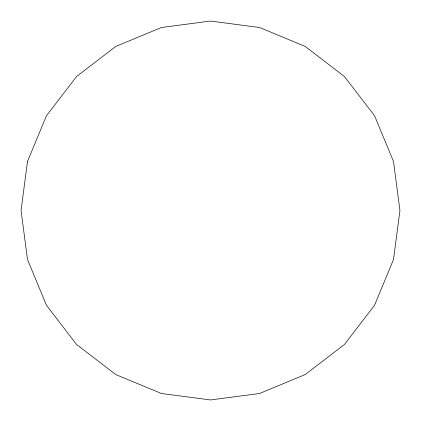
<?xml version="1.0" encoding="UTF-8"?>
<svg xmlns="http://www.w3.org/2000/svg" width="421" height="421" viewBox="0 0 421 421"><rect width="100%" height="100%" fill="white"/><g stroke="black" fill="none" stroke-linecap="round" stroke-linejoin="round"><path stroke-width="0.63" d="M27.507 161.469L21.05 210.5L27.507 259.531L46.431 305.225L76.538 344.462L115.775 374.569L161.469 393.493L210.5 399.95L259.531 393.493L305.225 374.569L344.462 344.462L374.569 305.225L393.493 259.531L399.95 210.5L393.493 161.469L374.569 115.775L344.462 76.538L305.225 46.431L259.531 27.507L210.5 21.05L161.469 27.507L115.775 46.431L76.538 76.538L46.431 115.775L27.507 161.469"/></g></svg>
